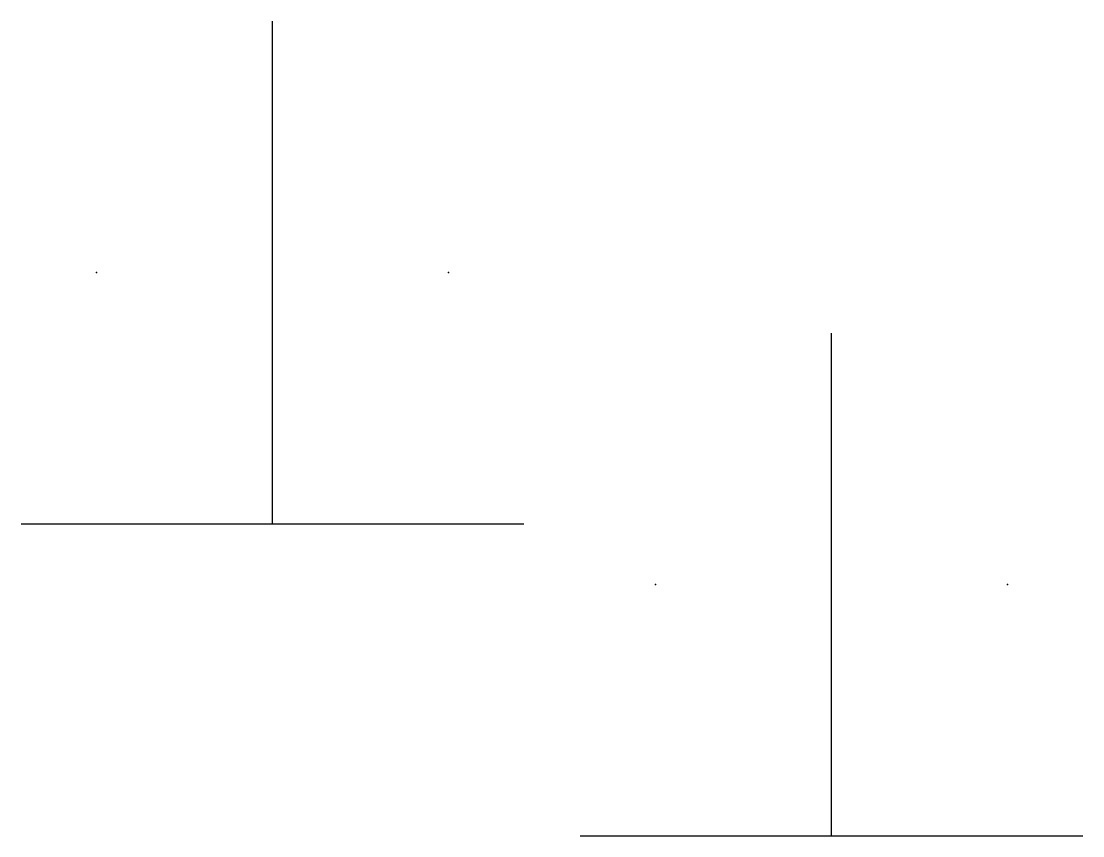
# Model space of a CAD drawing. Extents: x -2 to 2.22, y -1.24 to 2.
import ezdxf

# ---------------------------------------------------------------- set-up
doc = ezdxf.new("R2010")
doc.units = 0
doc.layers.get('0').update_dxf_attribs({"linetype": 'CONTINUOUS'})

msp = doc.modelspace()

# ---------------------------------------------------------------- linework, layer by layer
at = {"color": 0}
for p, q in [((-1, 0), (-1, 2)), ((1.2238, -1.2405), (1.2238, 0.7595)), ((-2, 0), (0, 0)), ((0.2238, -1.2405), (2.2238, -1.2405))]:
    msp.add_line(p, q, dxfattribs=at)
for p in [(-1.7, 1), (-0.3, 1), (0.5238, -0.2405), (1.9238, -0.2405)]:
    msp.add_point(p, dxfattribs=at)

doc.saveas('drawing.dxf')
